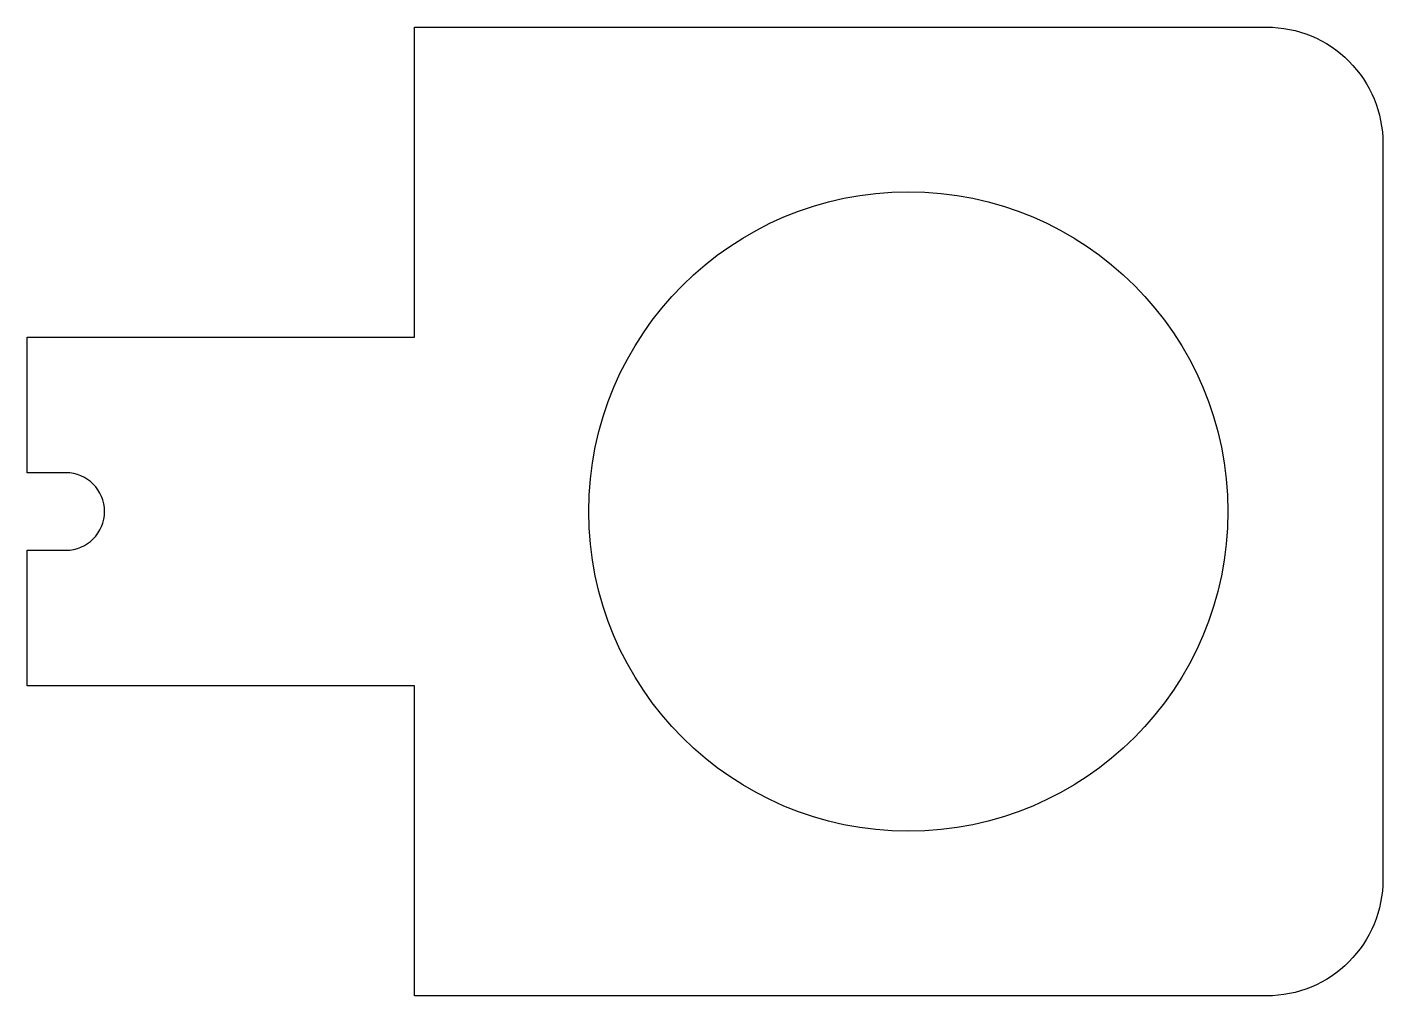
# Model space of a CAD drawing. Extents: x 571.5 to 606.5, y 734.3 to 759.3.
import ezdxf

# ---------------------------------------------------------------- set-up
doc = ezdxf.new("R2010")
doc.units = 0
doc.layers.get('0').update_dxf_attribs({"linetype": 'CONTINUOUS'})

msp = doc.modelspace()

# ---------------------------------------------------------------- linework, layer by layer
msp.add_lwpolyline([(572.48, 745.835, 1), (572.48, 747.835), (571.48, 747.835), (571.48, 751.335), (581.48, 751.335), (581.48, 759.335), (603.48, 759.335, -0.414214), (606.48, 756.335), (606.48, 737.335, -0.414214), (603.48, 734.335), (581.48, 734.335), (581.48, 742.335), (571.48, 742.335), (571.48, 745.835)], format="xyb", close=True)
msp.add_circle((594.23, 746.835), 8.25)

doc.saveas('drawing.dxf')
